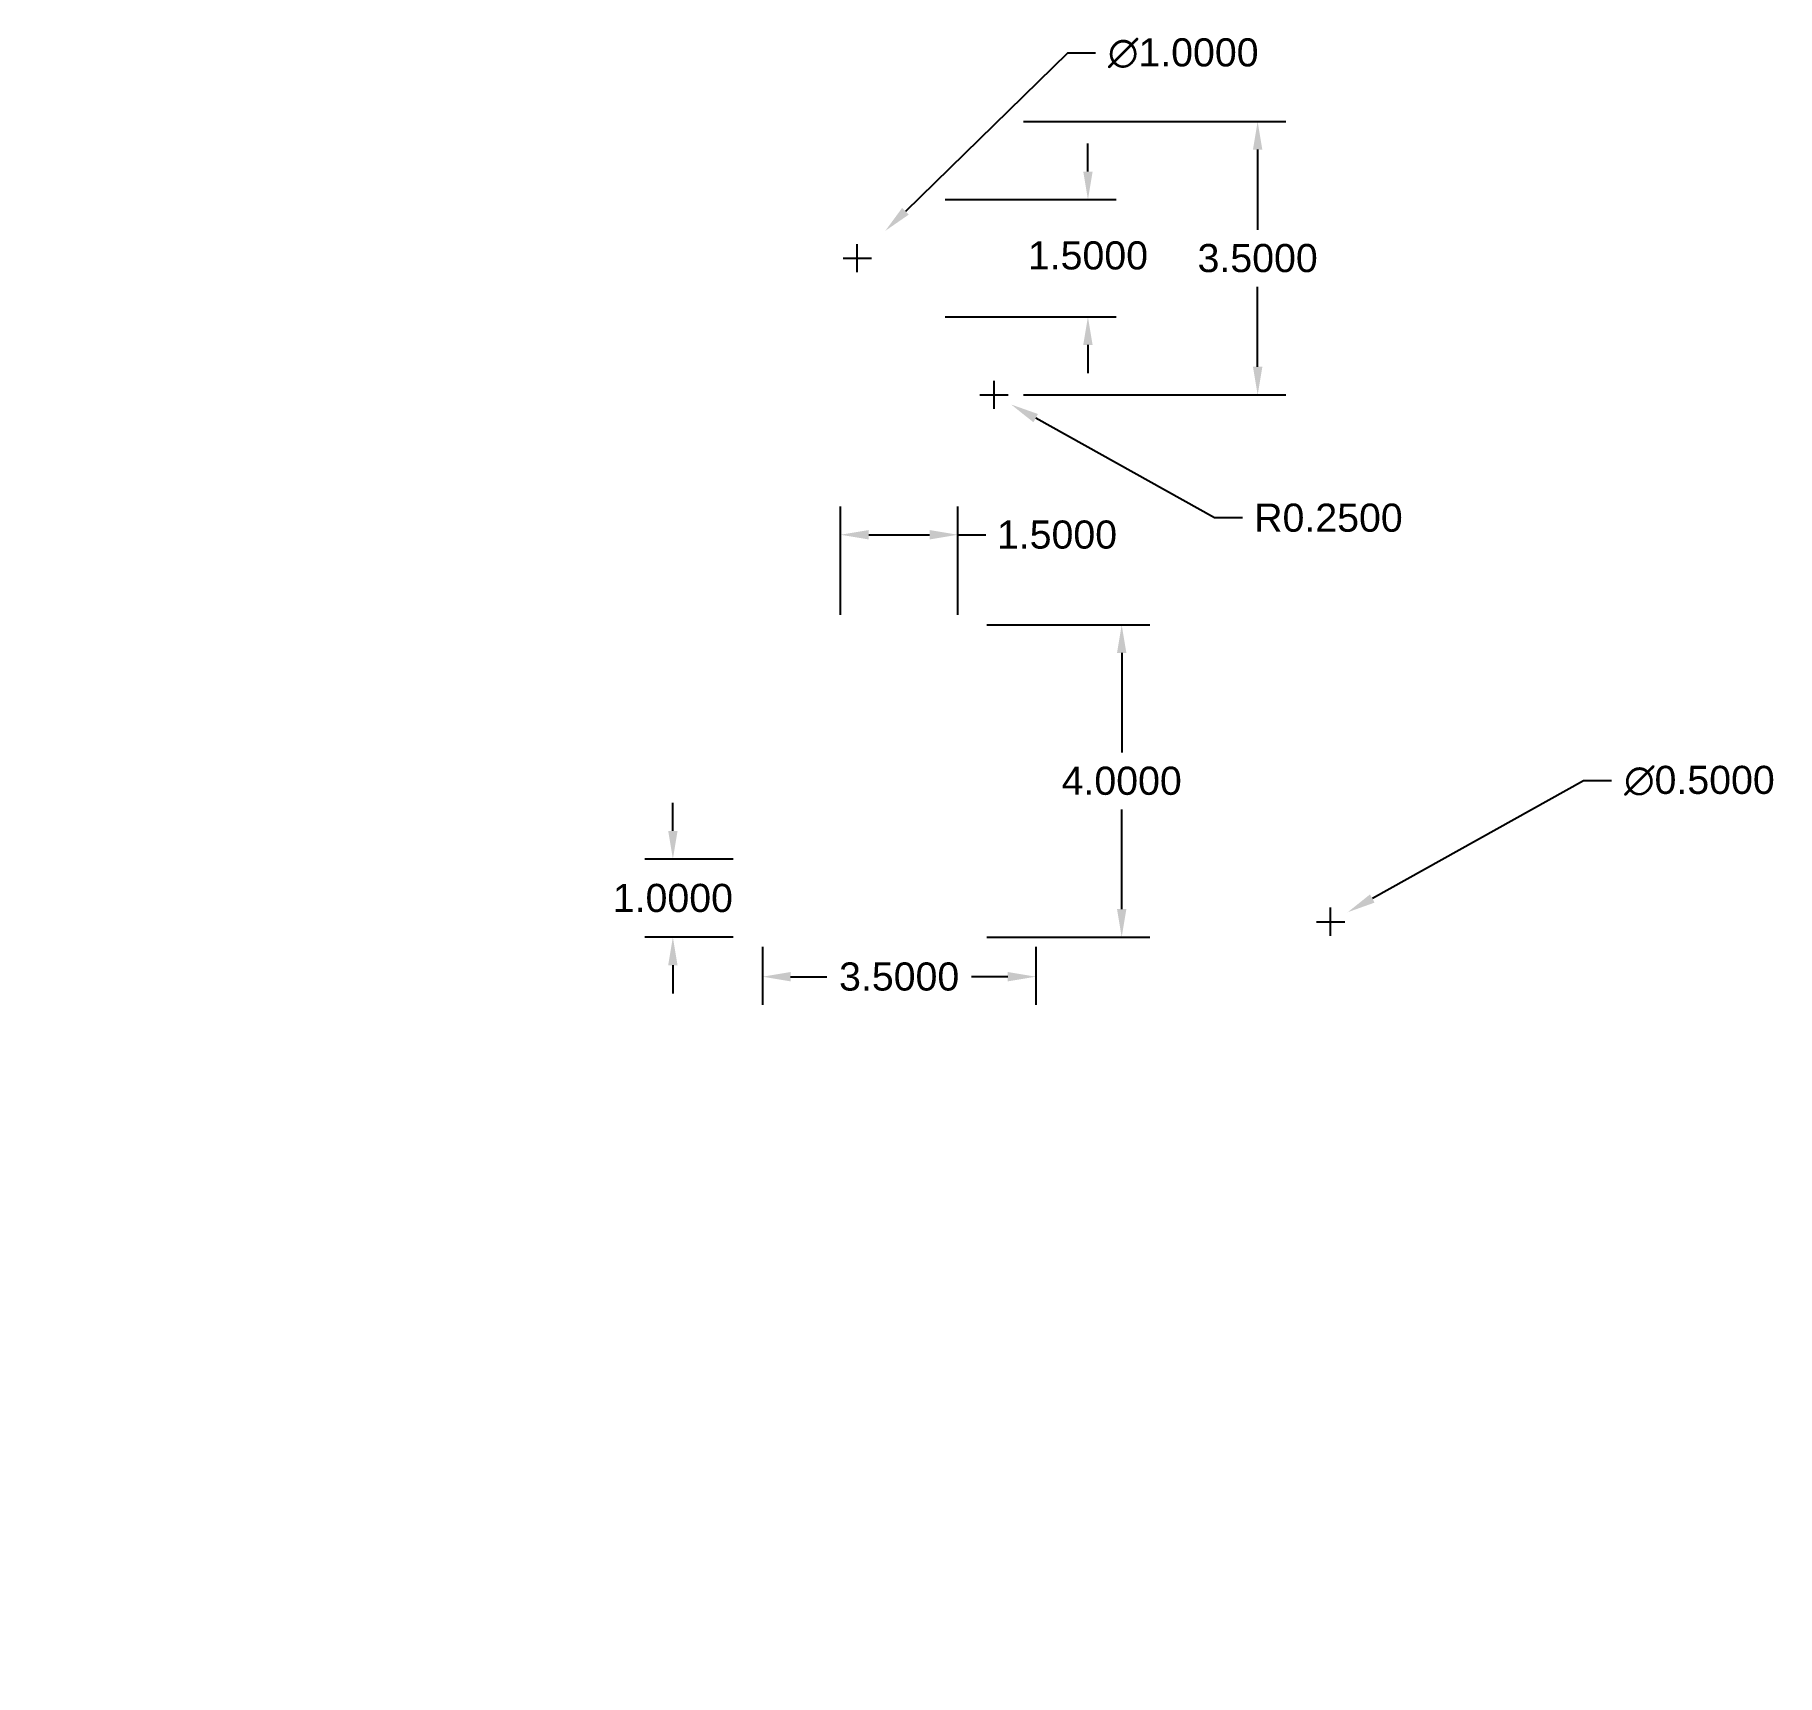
# Paper-space layout 'Layout1 (2)' of a CAD drawing. Header units: inches. Extents: x 0.4 to 11.6, y 1.9 to 12.4.
import ezdxf

# ---------------------------------------------------------------- set-up
doc = ezdxf.new("R2010")
doc.units = ezdxf.units.IN
doc.header["$MEASUREMENT"] = 0
doc.styles.get("Standard").update_dxf_attribs({"font": 'arial.ttf'})
doc.dimstyles.get("Standard").update_dxf_attribs({"dimtxt": 0.18, "dimasz": 0.18, "dimexe": 0.18, "dimexo": 0.0625, "dimgap": 0.09, "dimtad": 0, "dimtih": 1, "dimtoh": 1, "dimdec": 4, "dimzin": 0, "dimdsep": 46, "dimtxsty": 'Standard', "dimcen": 0.09, "dimadec": 0, "dimazin": 0, "dimtfac": 1, "dimtdec": 4, "dimtofl": 0, "dimtmove": 0, "dimatfit": 3, "dimfxl": 1, "dimtolj": 1, "dimtzin": 0, "dimarcsym": 0})

# ---------------------------------------------------------------- blocks, each defined once
blk = doc.blocks.new('*D223')
at = {"color": 0, "lineweight": -2, "transparency": 16777216}
for p, q in [((6.582, 9.981), (6.582, 10.161)), ((6.492, 10.071), (6.672, 10.071)), ((7.993, 9.284), (6.849, 9.922)), ((8.173, 9.284), (7.993, 9.284))]:
    blk.add_line(p, q, dxfattribs=at)
at = {"color": 0, "transparency": 16777216}
blk.add_solid([(6.863, 9.949), (6.834, 9.896), (6.691, 10.01)], dxfattribs=at)
at = {"layer": 'Defpoints', "color": 0, "transparency": 16777216}
for p in [(6.582, 10.071), (6.691, 10.01)]:
    blk.add_point(p, dxfattribs=at)
at = {"color": 0, "transparency": 16777216, "insert": (8.722, 9.284), "char_height": 0.18, "attachment_point": 5}
blk.add_mtext('\\A1;R0.2500', dxfattribs=at)
blk = doc.blocks.new('*D224')
at = {"color": 0, "lineweight": -2, "transparency": 16777216}
for p, q in [((7.052, 12.258), (6.015, 11.246)), ((7.232, 12.258), (7.052, 12.258)), ((5.617, 10.946), (5.797, 10.946)), ((5.707, 10.856), (5.707, 11.036))]:
    blk.add_line(p, q, dxfattribs=at)
at = {"color": 0, "transparency": 16777216}
blk.add_solid([(5.994, 11.268), (6.036, 11.225), (5.886, 11.121)], dxfattribs=at)
at = {"layer": 'Defpoints', "color": 0, "transparency": 16777216}
for p in [(5.886, 11.121), (5.528, 10.771)]:
    blk.add_point(p, dxfattribs=at)
at = {"color": 0, "transparency": 16777216, "insert": (7.793, 12.258), "char_height": 0.18, "attachment_point": 5}
blk.add_mtext('\\A1;∅1.0000', dxfattribs=at)
blk = doc.blocks.new('*D225')
at = {"color": 0, "lineweight": -2, "transparency": 16777216}
for p, q in [((6.77, 11.821), (8.449, 11.821)), ((8.269, 11.641), (8.269, 11.128)), ((8.269, 10.251), (8.269, 10.764)), ((6.77, 10.071), (8.449, 10.071))]:
    blk.add_line(p, q, dxfattribs=at)
at = {"color": 0, "transparency": 16777216}
for points in [[(8.239, 11.641), (8.299, 11.641), (8.269, 11.821)], [(8.239, 10.251), (8.299, 10.251), (8.269, 10.071)]]:
    blk.add_solid(points, dxfattribs=at)
at = {"layer": 'Defpoints', "color": 0, "transparency": 16777216}
for p in [(6.707, 11.821), (6.707, 10.071), (8.269, 10.071)]:
    blk.add_point(p, dxfattribs=at)
at = {"color": 0, "transparency": 16777216, "insert": (8.269, 10.946), "char_height": 0.18, "attachment_point": 5}
blk.add_mtext('\\A1;3.5000', dxfattribs=at)
blk = doc.blocks.new('*D226')
at = {"color": 0, "lineweight": -2, "transparency": 16777216}
for p, q in [((7.183, 11.501), (7.183, 11.681)), ((6.27, 11.321), (7.363, 11.321)), ((6.27, 10.571), (7.363, 10.571)), ((7.183, 10.391), (7.183, 10.211))]:
    blk.add_line(p, q, dxfattribs=at)
at = {"color": 0, "transparency": 16777216}
for points in [[(7.153, 11.501), (7.213, 11.501), (7.183, 11.321)], [(7.153, 10.391), (7.213, 10.391), (7.183, 10.571)]]:
    blk.add_solid(points, dxfattribs=at)
at = {"layer": 'Defpoints', "color": 0, "transparency": 16777216}
for p in [(6.207, 11.321), (6.207, 10.571), (7.183, 10.571)]:
    blk.add_point(p, dxfattribs=at)
at = {"color": 0, "transparency": 16777216, "insert": (7.183, 10.963), "char_height": 0.18, "attachment_point": 5}
blk.add_mtext('\\A1;1.5000', dxfattribs=at)
blk = doc.blocks.new('*D227')
at = {"color": 0, "lineweight": -2, "transparency": 16777216}
for p, q in [((5.6, 8.663), (5.6, 9.356)), ((6.35, 8.663), (6.35, 9.356)), ((5.78, 9.176), (6.17, 9.176)), ((6.35, 9.176), (6.53, 9.176))]:
    blk.add_line(p, q, dxfattribs=at)
at = {"color": 0, "transparency": 16777216}
for points in [[(5.78, 9.206), (5.78, 9.146), (5.6, 9.176)], [(6.17, 9.206), (6.17, 9.146), (6.35, 9.176)]]:
    blk.add_solid(points, dxfattribs=at)
at = {"layer": 'Defpoints', "color": 0, "transparency": 16777216}
for p in [(6.35, 9.176), (5.6, 8.6), (6.35, 8.6)]:
    blk.add_point(p, dxfattribs=at)
at = {"color": 0, "transparency": 16777216, "insert": (6.985, 9.176), "char_height": 0.18, "attachment_point": 5}
blk.add_mtext('\\A1;1.5000', dxfattribs=at)
blk = doc.blocks.new('*D228')
at = {"color": 0, "lineweight": -2, "transparency": 16777216}
for p, q in [((6.537, 8.6), (7.579, 8.6)), ((7.399, 8.42), (7.399, 7.782)), ((7.399, 6.78), (7.399, 7.418)), ((6.537, 6.6), (7.579, 6.6))]:
    blk.add_line(p, q, dxfattribs=at)
at = {"color": 0, "transparency": 16777216}
for points in [[(7.369, 8.42), (7.429, 8.42), (7.399, 8.6)], [(7.369, 6.78), (7.429, 6.78), (7.399, 6.6)]]:
    blk.add_solid(points, dxfattribs=at)
at = {"layer": 'Defpoints', "color": 0, "transparency": 16777216}
for p in [(6.475, 8.6), (7.399, 8.6), (6.475, 6.6)]:
    blk.add_point(p, dxfattribs=at)
at = {"color": 0, "transparency": 16777216, "insert": (7.399, 7.6), "char_height": 0.18, "attachment_point": 5}
blk.add_mtext('\\A1;4.0000', dxfattribs=at)
blk = doc.blocks.new('*D229')
at = {"color": 0, "lineweight": -2, "transparency": 16777216}
for p, q in [((5.1, 6.538), (5.1, 6.167)), ((6.85, 6.538), (6.85, 6.167)), ((5.28, 6.347), (5.512, 6.347)), ((6.67, 6.347), (6.438, 6.347))]:
    blk.add_line(p, q, dxfattribs=at)
at = {"color": 0, "transparency": 16777216}
for points in [[(5.28, 6.377), (5.28, 6.317), (5.1, 6.347)], [(6.67, 6.377), (6.67, 6.317), (6.85, 6.347)]]:
    blk.add_solid(points, dxfattribs=at)
at = {"layer": 'Defpoints', "color": 0, "transparency": 16777216}
for p in [(5.1, 6.6), (6.85, 6.6), (6.85, 6.347)]:
    blk.add_point(p, dxfattribs=at)
at = {"color": 0, "transparency": 16777216, "insert": (5.975, 6.347), "char_height": 0.18, "attachment_point": 5}
blk.add_mtext('\\A1;3.5000', dxfattribs=at)
blk = doc.blocks.new('*D230')
at = {"color": 0, "lineweight": -2, "transparency": 16777216}
for p, q in [((4.527, 7.28), (4.527, 7.46)), ((4.912, 7.1), (4.347, 7.1)), ((4.912, 6.6), (4.347, 6.6)), ((4.527, 6.42), (4.527, 6.24))]:
    blk.add_line(p, q, dxfattribs=at)
at = {"color": 0, "transparency": 16777216}
for points in [[(4.497, 7.28), (4.557, 7.28), (4.527, 7.1)], [(4.497, 6.42), (4.557, 6.42), (4.527, 6.6)]]:
    blk.add_solid(points, dxfattribs=at)
at = {"layer": 'Defpoints', "color": 0, "transparency": 16777216}
for p in [(4.527, 7.1), (4.975, 7.1), (4.975, 6.6)]:
    blk.add_point(p, dxfattribs=at)
at = {"color": 0, "transparency": 16777216, "insert": (4.527, 6.85), "char_height": 0.18, "attachment_point": 5}
blk.add_mtext('\\A1;1.0000', dxfattribs=at)
blk = doc.blocks.new('*D231')
at = {"color": 0, "lineweight": -2, "transparency": 16777216}
for p, q in [((10.354, 7.601), (9.003, 6.847)), ((10.534, 7.601), (10.354, 7.601)), ((8.646, 6.699), (8.826, 6.699)), ((8.736, 6.609), (8.736, 6.789))]:
    blk.add_line(p, q, dxfattribs=at)
at = {"color": 0, "transparency": 16777216}
blk.add_solid([(8.988, 6.874), (9.017, 6.821), (8.846, 6.76)], dxfattribs=at)
at = {"layer": 'Defpoints', "color": 0, "transparency": 16777216}
for p in [(8.846, 6.76), (8.627, 6.638)]:
    blk.add_point(p, dxfattribs=at)
at = {"color": 0, "transparency": 16777216, "insert": (11.096, 7.601), "char_height": 0.18, "attachment_point": 5}
blk.add_mtext('\\A1;∅0.5000', dxfattribs=at)

psp = doc.layouts.new('Layout1 (2)')

# ---------------------------------------------------------------- dimensions: what is measured, and where the dimension line sits
for p1, p2, picture, middle in [((1.445211, 6.300611), (1.803098, 6.649777), '*D224', (3.710123, 7.787153)), ((4.544169, 2.167221), (4.762515, 2.28898), '*D231', (7.012719, 3.130444))]:
    dim = psp.add_diameter_dim_2p(p1=p1, p2=p2, dimstyle='Standard', override={"dimlfac": -2})
    dim.commit()
    dim.dimension.update_dxf_attribs({"geometry": picture, "text_midpoint": middle, "dimtype": 131})
for base, p1, p2, angle, picture, middle in [((4.18644, 5.600194), (2.624155, 7.350194), (2.624155, 5.600194), 90, '*D225', (4.18644, 6.475194)), ((3.099903, 6.100194), (2.124155, 6.850194), (2.124155, 6.100194), 90, '*D226', (3.099903, 6.491767)), ((2.266864, 4.70507), (1.516864, 4.129512), (2.266864, 4.129512), 180, '*D227', (2.901714, 4.70507))]:
    dim = psp.add_linear_dim(base=base, p1=p1, p2=p2, angle=angle, dimstyle='Standard', override={"dimlfac": -2})
    dim.commit()
    dim.dimension.update_dxf_attribs({"geometry": picture, "text_midpoint": middle, "dimtype": 128})
dim = psp.add_radius_dim(center=(2.499155, 5.600194), mpoint=(2.608332, 5.539323), dimstyle='Standard', override={"dimlfac": -2})
dim.commit()
dim.dimension.update_dxf_attribs({"geometry": '*D223', "text_midpoint": (4.639321, 4.813654), "dimtype": 132})
for base, p1, p2, angle, picture, middle in [((3.315791, 4.129512), (2.391864, 2.129512), (2.391864, 4.129512), 90, '*D228', (3.315791, 3.129512)), ((0.444138, 2.629512), (0.891864, 2.129512), (0.891864, 2.629512), 270, '*D230', (0.444138, 2.379512))]:
    dim = psp.add_linear_dim(base=base, p1=p1, p2=p2, angle=angle, dimstyle='Standard', override={"dimlfac": -2})
    dim.commit()
    dim.dimension.update_dxf_attribs({"geometry": picture, "text_midpoint": middle})
dim = psp.add_linear_dim(base=(2.766864, 1.87591), p1=(1.016864, 2.129512), p2=(2.766864, 2.129512), dimstyle='Standard', override={"dimlfac": -2})
dim.commit()
dim.dimension.update_dxf_attribs({"geometry": '*D229', "text_midpoint": (1.891864, 1.87591)})

doc.saveas('drawing.dxf')
